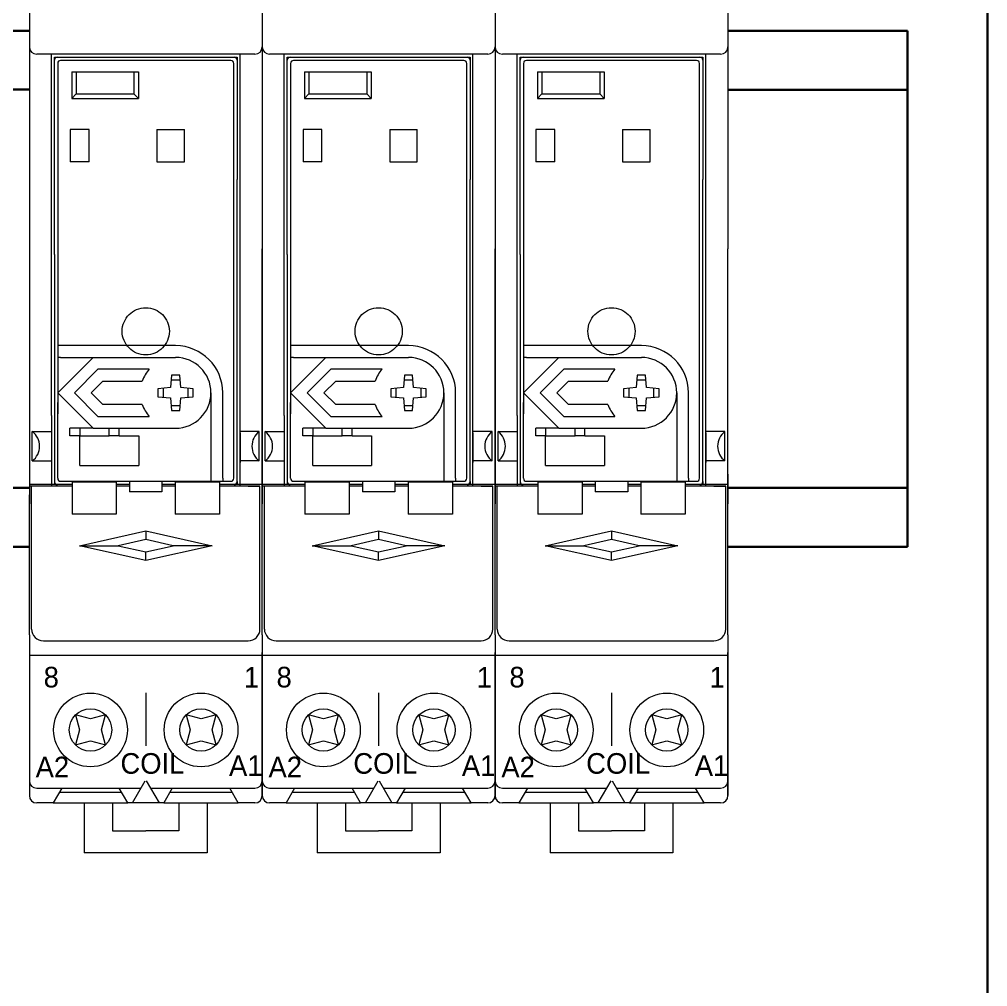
# Model space of a CAD drawing. Header units: millimetres. Extents: x -6000 to 26000, y -6000 to 26000.
# Drawn here: x 145.43 to 154.57, y -2358.89 to -2349.76 of the extents above; entities that cross this region are included whole.
import ezdxf

# ---------------------------------------------------------------- set-up
doc = ezdxf.new("R2010")
doc.units = ezdxf.units.MM
doc.header["$MEASUREMENT"] = 0
doc.linetypes.add('HIDDEN2', pattern=[2.38125, 1.5875, -0.79375])
for name, color, linetype, lineweight in [('Чертеж и Рисунок_Ном._пера__1', 7, 'Continuous', 15), ('Чертеж и Рисунок_Ном._пера__21', 7, 'Continuous', 30), ('Чертеж и Рисунок_Ном._пера__7', 7, 'Continuous', 15)]:
    doc.layers.add(name, color=color, linetype=linetype, lineweight=lineweight)
doc.styles.add('СГЕНЕРИР_СТИЛЬ_3', font='arial.ttf')

msp = doc.modelspace()

# ---------------------------------------------------------------- linework, layer by layer
at = {"layer": 'Чертеж и Рисунок_Ном._пера__21', "color": 7, "linetype": 'Continuous', "lineweight": 30}
for p, q in [((154.5692, -2378.3702), (154.5692, -2265.604)), ((103.7738, -2349.8678), (145.5238, -2349.8678)), ((152.1179, -2349.8678), (153.812, -2349.8678)), ((153.812, -2354.7369), (153.812, -2349.8678)), ((103.7738, -2350.4224), (145.5238, -2350.4224)), ((152.1179, -2350.4243), (153.812, -2350.4243)), ((145.5238, -2354.1808), (103.7738, -2354.1808)), ((153.812, -2354.1804), (152.1179, -2354.1804)), ((145.5238, -2354.7373), (103.7738, -2354.7373)), ((153.812, -2354.7369), (152.1179, -2354.7369))]:
    msp.add_line(p, q, dxfattribs=at)
at = {"layer": 'Чертеж и Рисунок_Ном._пера__7', "color": 7, "linetype": 'Continuous', "lineweight": 15}
for p, q in [((145.5238, -2345.8378), (145.5238, -2351.924)), ((147.7219, -2345.8378), (147.7219, -2351.924)), ((147.7219, -2345.8378), (147.7219, -2351.924)), ((149.9199, -2345.8378), (149.9199, -2351.924)), ((149.9199, -2345.8378), (149.9199, -2351.924)), ((152.1179, -2345.8378), (152.1179, -2351.924)), ((147.6523, -2350.0878), (145.5934, -2350.0878)), ((145.7325, -2353.4994), (145.7325, -2350.0878)), ((145.7603, -2350.1435), (145.7603, -2350.1156)), ((145.7603, -2350.1156), (147.4854, -2350.1156)), ((147.4575, -2350.1156), (147.4854, -2350.1156)), ((147.4854, -2350.1156), (147.4854, -2350.1435)), ((147.4854, -2350.1156), (147.4854, -2351.2703)), ((147.5132, -2354.1639), (147.5132, -2350.0878)), ((149.8503, -2350.0878), (147.7914, -2350.0878)), ((147.9305, -2353.4994), (147.9305, -2350.0878)), ((147.9583, -2350.1435), (147.9583, -2350.1156)), ((147.9583, -2350.1156), (149.6834, -2350.1156)), ((149.6556, -2350.1156), (149.6834, -2350.1156)), ((149.6834, -2350.1156), (149.6834, -2350.1435)), ((149.6834, -2350.1156), (149.6834, -2351.2703)), ((149.7112, -2354.1639), (149.7112, -2350.0878)), ((152.0484, -2350.0878), (149.9894, -2350.0878)), ((150.1286, -2353.4994), (150.1286, -2350.0878)), ((150.1564, -2350.1435), (150.1564, -2350.1156)), ((150.1564, -2350.1156), (151.8814, -2350.1156)), ((151.8536, -2350.1156), (151.8814, -2350.1156)), ((151.8814, -2350.1156), (151.8814, -2350.1435)), ((151.8814, -2350.1156), (151.8814, -2351.2703)), ((151.9092, -2354.1639), (151.9092, -2350.0878)), ((145.7603, -2350.8251), (145.7603, -2350.1435)), ((145.7916, -2350.1748), (145.7916, -2352.8388)), ((147.4262, -2350.1469), (145.8194, -2350.1469)), ((147.4541, -2354.0909), (147.4541, -2350.1748)), ((147.9584, -2350.8251), (147.9584, -2350.1435)), ((147.9897, -2350.1748), (147.9897, -2352.8388)), ((149.6243, -2350.1469), (148.0175, -2350.1469)), ((149.6521, -2354.0909), (149.6521, -2350.1748)), ((150.1564, -2350.8251), (150.1564, -2350.1435)), ((150.1877, -2350.1748), (150.1877, -2352.8388)), ((151.8223, -2350.1469), (150.2155, -2350.1469)), ((151.8501, -2354.0909), (151.8501, -2350.1748)), ((145.9238, -2350.2548), (146.5533, -2350.2548)), ((145.9238, -2350.2548), (145.9238, -2350.5052)), ((145.9655, -2350.2548), (145.9655, -2350.4634)), ((146.5115, -2350.2548), (146.5115, -2350.4634)), ((146.5533, -2350.2548), (146.5533, -2350.5052)), ((148.1218, -2350.2548), (148.7513, -2350.2548)), ((148.1218, -2350.2548), (148.1218, -2350.5052)), ((148.1635, -2350.2548), (148.1635, -2350.4634)), ((148.7096, -2350.2548), (148.7096, -2350.4634)), ((148.7513, -2350.2548), (148.7513, -2350.5052)), ((150.3198, -2350.2548), (150.9493, -2350.2548)), ((150.3198, -2350.2548), (150.3198, -2350.5052)), ((150.3616, -2350.2548), (150.3616, -2350.4634)), ((150.9076, -2350.2548), (150.9076, -2350.4634)), ((150.9493, -2350.2548), (150.9493, -2350.5052)), ((145.9238, -2350.5052), (145.9655, -2350.4634)), ((145.9655, -2350.4634), (146.5115, -2350.4634)), ((146.5533, -2350.5052), (146.5115, -2350.4634)), ((148.1218, -2350.5052), (148.1635, -2350.4634)), ((148.1635, -2350.4634), (148.7096, -2350.4634)), ((148.7513, -2350.5052), (148.7096, -2350.4634)), ((150.3198, -2350.5052), (150.3616, -2350.4634)), ((150.3616, -2350.4634), (150.9076, -2350.4634)), ((150.9493, -2350.5052), (150.9076, -2350.4634)), ((145.9238, -2350.5052), (146.5533, -2350.5052)), ((148.1218, -2350.5052), (148.7513, -2350.5052)), ((150.3198, -2350.5052), (150.9493, -2350.5052)), ((145.7603, -2351.2703), (145.7603, -2350.8251)), ((146.0872, -2350.7973), (145.9099, -2350.7973)), ((145.9099, -2350.7973), (145.9099, -2351.1034)), ((146.0872, -2351.1034), (146.0872, -2350.7973)), ((146.7272, -2350.7973), (146.988, -2350.7973)), ((146.7272, -2350.7973), (146.7272, -2351.1034)), ((146.988, -2351.1034), (146.988, -2350.7973)), ((147.9584, -2351.2703), (147.9584, -2350.8251)), ((148.2853, -2350.7973), (148.1079, -2350.7973)), ((148.1079, -2350.7973), (148.1079, -2351.1034)), ((148.2853, -2351.1034), (148.2853, -2350.7973)), ((148.9252, -2350.7973), (149.186, -2350.7973)), ((148.9252, -2350.7973), (148.9252, -2351.1034)), ((149.186, -2351.1034), (149.186, -2350.7973)), ((150.1564, -2351.2703), (150.1564, -2350.8251)), ((150.4833, -2350.7973), (150.3059, -2350.7973)), ((150.3059, -2350.7973), (150.3059, -2351.1034)), ((150.4833, -2351.1034), (150.4833, -2350.7973)), ((151.1232, -2350.7973), (151.3841, -2350.7973)), ((151.1232, -2350.7973), (151.1232, -2351.1034)), ((151.3841, -2351.1034), (151.3841, -2350.7973)), ((145.7914, -2350.8947), (145.7914, -2353.4823)), ((147.4543, -2353.4823), (147.4543, -2350.8947)), ((147.9894, -2350.8947), (147.9894, -2353.4823)), ((149.6523, -2353.4823), (149.6523, -2350.8947)), ((150.1875, -2350.8947), (150.1875, -2353.4823)), ((151.8503, -2353.4823), (151.8503, -2350.8947)), ((146.0872, -2351.1034), (145.9099, -2351.1034)), ((146.7272, -2351.1034), (146.988, -2351.1034)), ((148.2853, -2351.1034), (148.1079, -2351.1034)), ((148.9252, -2351.1034), (149.186, -2351.1034)), ((150.4833, -2351.1034), (150.3059, -2351.1034)), ((151.1232, -2351.1034), (151.3841, -2351.1034)), ((145.7603, -2351.9798), (145.7603, -2351.2703)), ((147.4854, -2354.1222), (147.4854, -2351.2703)), ((147.9584, -2351.9798), (147.9584, -2351.2703)), ((149.6834, -2354.1222), (149.6834, -2351.2703)), ((150.1564, -2351.9798), (150.1564, -2351.2703)), ((151.8814, -2354.1222), (151.8814, -2351.2703)), ((145.5238, -2351.924), (145.5238, -2354.1918)), ((147.7219, -2351.924), (147.7219, -2354.1918)), ((147.7219, -2355.569), (147.7219, -2351.924)), ((149.9199, -2355.569), (149.9199, -2351.924)), ((149.9199, -2351.924), (149.9199, -2354.1918)), ((152.1179, -2355.569), (152.1179, -2351.924)), ((145.7603, -2351.9798), (145.7603, -2354.15)), ((147.9584, -2351.9798), (147.9584, -2354.15)), ((150.1564, -2351.9798), (150.1564, -2354.15)), ((145.8194, -2352.8388), (145.7916, -2352.8388)), ((145.7916, -2352.8388), (145.7916, -2352.9501)), ((146.9045, -2352.8388), (145.8194, -2352.8388)), ((148.0175, -2352.8388), (147.9897, -2352.8388)), ((147.9897, -2352.8388), (147.9897, -2352.9501)), ((149.1026, -2352.8388), (148.0175, -2352.8388)), ((150.2155, -2352.8388), (150.1877, -2352.8388)), ((150.1877, -2352.8388), (150.1877, -2352.9501)), ((151.3006, -2352.8388), (150.2155, -2352.8388)), ((145.8194, -2352.9501), (145.7916, -2352.9501)), ((145.7916, -2352.9501), (145.7916, -2353.284)), ((145.7916, -2353.284), (146.1255, -2352.9501)), ((145.8194, -2352.9501), (146.9045, -2352.9501)), ((148.0175, -2352.9501), (147.9897, -2352.9501)), ((147.9897, -2352.9501), (147.9897, -2353.284)), ((147.9897, -2353.284), (148.3235, -2352.9501)), ((148.0175, -2352.9501), (149.1026, -2352.9501)), ((150.2155, -2352.9501), (150.1877, -2352.9501)), ((150.1877, -2352.9501), (150.1877, -2353.284)), ((150.1877, -2353.284), (150.5216, -2352.9501)), ((150.2155, -2352.9501), (151.3006, -2352.9501)), ((146.1716, -2353.0614), (145.949, -2353.284)), ((146.6557, -2353.0614), (146.1716, -2353.0614)), ((148.3696, -2353.0614), (148.147, -2353.284)), ((148.8537, -2353.0614), (148.3696, -2353.0614)), ((150.5677, -2353.0614), (150.3451, -2353.284)), ((151.0518, -2353.0614), (150.5677, -2353.0614)), ((146.8663, -2353.1171), (146.8559, -2353.2354)), ((146.9428, -2353.1171), (146.8663, -2353.1171)), ((146.9532, -2353.2354), (146.9428, -2353.1171)), ((149.0643, -2353.1171), (149.054, -2353.2354)), ((149.1408, -2353.1171), (149.0643, -2353.1171)), ((149.1512, -2353.2354), (149.1408, -2353.1171)), ((151.2624, -2353.1171), (151.252, -2353.2354)), ((151.3389, -2353.1171), (151.2624, -2353.1171)), ((151.3492, -2353.2354), (151.3389, -2353.1171)), ((146.1064, -2353.284), (146.2177, -2353.1727)), ((146.2177, -2353.1727), (146.5898, -2353.1727)), ((146.8559, -2353.2354), (146.7376, -2353.2458)), ((146.7861, -2353.2415), (146.7861, -2353.3265)), ((146.947, -2353.1655), (146.862, -2353.1655)), ((147.0715, -2353.2458), (146.9532, -2353.2354)), ((147.023, -2353.3265), (147.023, -2353.2415)), ((148.3044, -2353.284), (148.4157, -2353.1727)), ((148.4157, -2353.1727), (148.7878, -2353.1727)), ((149.054, -2353.2354), (148.9356, -2353.2458)), ((148.9841, -2353.2415), (148.9841, -2353.3265)), ((149.1451, -2353.1655), (149.0601, -2353.1655)), ((149.2695, -2353.2458), (149.1512, -2353.2354)), ((149.2211, -2353.3265), (149.2211, -2353.2415)), ((150.5025, -2353.284), (150.6138, -2353.1727)), ((150.6138, -2353.1727), (150.9858, -2353.1727)), ((151.252, -2353.2354), (151.1337, -2353.2458)), ((151.1821, -2353.2415), (151.1821, -2353.3265)), ((151.3431, -2353.1655), (151.2581, -2353.1655)), ((151.4676, -2353.2458), (151.3492, -2353.2354)), ((151.4191, -2353.3265), (151.4191, -2353.2415)), ((145.7916, -2353.284), (145.7916, -2353.3743)), ((145.7916, -2353.284), (146.1255, -2353.6179)), ((145.949, -2353.284), (146.1716, -2353.5066)), ((146.2177, -2353.3953), (146.1064, -2353.284)), ((146.7376, -2353.2458), (146.7376, -2353.3223)), ((146.7376, -2353.3223), (146.8559, -2353.3326)), ((146.8559, -2353.3326), (146.8663, -2353.451)), ((146.9428, -2353.451), (146.9532, -2353.3326)), ((146.9532, -2353.3326), (147.0715, -2353.3223)), ((147.0715, -2353.3223), (147.0715, -2353.2458)), ((147.2384, -2353.284), (147.2384, -2354.0909)), ((147.3497, -2354.0909), (147.3497, -2353.284)), ((147.9897, -2353.284), (147.9897, -2353.3743)), ((147.9897, -2353.284), (148.3235, -2353.6179)), ((148.147, -2353.284), (148.3696, -2353.5066)), ((148.4157, -2353.3953), (148.3044, -2353.284)), ((148.9356, -2353.2458), (148.9356, -2353.3223)), ((148.9356, -2353.3223), (149.054, -2353.3326)), ((149.054, -2353.3326), (149.0643, -2353.451)), ((149.1408, -2353.451), (149.1512, -2353.3326)), ((149.1512, -2353.3326), (149.2695, -2353.3223)), ((149.2695, -2353.3223), (149.2695, -2353.2458)), ((149.4365, -2353.284), (149.4365, -2354.0909)), ((149.5478, -2354.0909), (149.5478, -2353.284)), ((150.1877, -2353.284), (150.1877, -2353.3743)), ((150.1877, -2353.284), (150.5216, -2353.6179)), ((150.3451, -2353.284), (150.5677, -2353.5066)), ((150.6138, -2353.3953), (150.5025, -2353.284)), ((151.1337, -2353.2458), (151.1337, -2353.3223)), ((151.1337, -2353.3223), (151.252, -2353.3326)), ((151.252, -2353.3326), (151.2624, -2353.451)), ((151.3389, -2353.451), (151.3492, -2353.3326)), ((151.3492, -2353.3326), (151.4676, -2353.3223)), ((151.4676, -2353.3223), (151.4676, -2353.2458)), ((151.6345, -2353.284), (151.6345, -2354.0909)), ((151.7458, -2354.0909), (151.7458, -2353.284)), ((145.7916, -2354.0909), (145.7916, -2353.3743)), ((146.5898, -2353.3953), (146.2177, -2353.3953)), ((146.862, -2353.4025), (146.947, -2353.4025)), ((147.9897, -2354.0909), (147.9897, -2353.3743)), ((148.7878, -2353.3953), (148.4157, -2353.3953)), ((149.0601, -2353.4025), (149.1451, -2353.4025)), ((150.1877, -2354.0909), (150.1877, -2353.3743)), ((150.9858, -2353.3953), (150.6138, -2353.3953)), ((151.2581, -2353.4025), (151.3431, -2353.4025)), ((145.7325, -2353.4994), (145.7325, -2354.1639)), ((146.1716, -2353.5066), (146.6557, -2353.5066)), ((146.8663, -2353.451), (146.9428, -2353.451)), ((147.9305, -2353.4994), (147.9305, -2354.1639)), ((148.3696, -2353.5066), (148.8537, -2353.5066)), ((149.0643, -2353.451), (149.1408, -2353.451)), ((150.1286, -2353.4994), (150.1286, -2354.1639)), ((150.5677, -2353.5066), (151.0518, -2353.5066)), ((151.2624, -2353.451), (151.3389, -2353.451)), ((145.5516, -2353.9274), (145.5516, -2353.6492)), ((145.5516, -2353.6492), (145.7325, -2353.6492)), ((146.0003, -2353.6179), (145.9071, -2353.6179)), ((145.9071, -2353.6909), (145.9071, -2353.6179)), ((146.0003, -2353.6909), (145.9071, -2353.6909)), ((146.0003, -2353.6179), (146.0003, -2353.6909)), ((146.1255, -2353.6179), (146.0003, -2353.6179)), ((146.0003, -2353.6909), (146.2785, -2353.6909)), ((146.0003, -2353.9692), (146.0003, -2353.6909)), ((146.1255, -2353.6179), (146.9045, -2353.6179)), ((146.2785, -2353.6909), (146.2785, -2353.6179)), ((146.3717, -2353.6909), (146.2785, -2353.6909)), ((146.3717, -2353.6909), (146.3717, -2353.6179)), ((146.3717, -2353.6909), (146.4795, -2353.6909)), ((146.4795, -2353.6909), (146.5568, -2353.6909)), ((146.5568, -2353.6909), (146.5568, -2353.9692)), ((147.694, -2353.6492), (147.5132, -2353.6492)), ((147.5132, -2353.6631), (147.5132, -2353.9413)), ((147.694, -2353.9274), (147.694, -2353.6492)), ((147.7497, -2353.9274), (147.7497, -2353.6492)), ((147.7497, -2353.6492), (147.9305, -2353.6492)), ((148.1983, -2353.6179), (148.1051, -2353.6179)), ((148.1051, -2353.6909), (148.1051, -2353.6179)), ((148.1983, -2353.6909), (148.1051, -2353.6909)), ((148.1983, -2353.6179), (148.1983, -2353.6909)), ((148.3235, -2353.6179), (148.1983, -2353.6179)), ((148.1983, -2353.6909), (148.4766, -2353.6909)), ((148.1983, -2353.9692), (148.1983, -2353.6909)), ((148.3235, -2353.6179), (149.1026, -2353.6179)), ((148.4766, -2353.6909), (148.4766, -2353.6179)), ((148.5697, -2353.6909), (148.4766, -2353.6909)), ((148.5697, -2353.6909), (148.5697, -2353.6179)), ((148.5697, -2353.6909), (148.6775, -2353.6909)), ((148.6775, -2353.6909), (148.7548, -2353.6909)), ((148.7548, -2353.6909), (148.7548, -2353.9692)), ((149.8921, -2353.6492), (149.7112, -2353.6492)), ((149.7112, -2353.6631), (149.7112, -2353.9413)), ((149.8921, -2353.9274), (149.8921, -2353.6492)), ((149.9477, -2353.9274), (149.9477, -2353.6492)), ((149.9477, -2353.6492), (150.1286, -2353.6492)), ((150.3964, -2353.6179), (150.3032, -2353.6179)), ((150.3032, -2353.6909), (150.3032, -2353.6179)), ((150.3964, -2353.6909), (150.3032, -2353.6909)), ((150.3964, -2353.6179), (150.3964, -2353.6909)), ((150.5216, -2353.6179), (150.3964, -2353.6179)), ((150.3964, -2353.6909), (150.6746, -2353.6909)), ((150.3964, -2353.9692), (150.3964, -2353.6909)), ((150.5216, -2353.6179), (151.3006, -2353.6179)), ((150.6746, -2353.6909), (150.6746, -2353.6179)), ((150.7678, -2353.6909), (150.6746, -2353.6909)), ((150.7678, -2353.6909), (150.7678, -2353.6179)), ((150.7678, -2353.6909), (150.8755, -2353.6909)), ((150.8755, -2353.6909), (150.9528, -2353.6909)), ((150.9528, -2353.6909), (150.9528, -2353.9692)), ((152.0901, -2353.6492), (151.9092, -2353.6492)), ((151.9092, -2353.6631), (151.9092, -2353.9413)), ((152.0901, -2353.9274), (152.0901, -2353.6492)), ((145.5516, -2353.9274), (145.7325, -2353.9274)), ((146.0003, -2353.9692), (146.554, -2353.9692)), ((146.554, -2353.9692), (146.5568, -2353.9692)), ((147.694, -2353.9274), (147.5132, -2353.9274)), ((147.7497, -2353.9274), (147.9305, -2353.9274)), ((148.1983, -2353.9692), (148.7521, -2353.9692)), ((148.7521, -2353.9692), (148.7548, -2353.9692)), ((149.8921, -2353.9274), (149.7112, -2353.9274)), ((149.9477, -2353.9274), (150.1286, -2353.9274)), ((150.3964, -2353.9692), (150.9501, -2353.9692)), ((150.9501, -2353.9692), (150.9528, -2353.9692)), ((152.0901, -2353.9274), (151.9092, -2353.9274)), ((147.7219, -2354.0526), (147.7219, -2354.1918)), ((149.9199, -2354.0526), (149.9199, -2354.1918)), ((152.1179, -2354.0526), (152.1179, -2354.1918)), ((145.9273, -2354.15), (145.5238, -2354.15)), ((145.9273, -2354.15), (145.7603, -2354.15)), ((145.8194, -2354.1187), (146.5941, -2354.1187)), ((145.9273, -2354.127), (145.9273, -2354.4283)), ((146.3446, -2354.127), (145.9273, -2354.127)), ((146.3446, -2354.127), (146.3446, -2354.4283)), ((146.4698, -2354.15), (146.3446, -2354.15)), ((146.4698, -2354.1221), (146.4698, -2354.2196)), ((146.7759, -2354.1221), (146.4698, -2354.1221)), ((146.5941, -2354.1187), (147.2384, -2354.1187)), ((146.7759, -2354.1221), (146.7759, -2354.2196)), ((146.9011, -2354.15), (146.7759, -2354.15)), ((146.9011, -2354.15), (146.7759, -2354.15)), ((147.3184, -2354.127), (146.9011, -2354.127)), ((146.9011, -2354.127), (146.9011, -2354.4283)), ((147.2384, -2354.0909), (147.2384, -2354.1187)), ((147.2384, -2354.1187), (147.3497, -2354.1187)), ((147.3184, -2354.127), (147.3184, -2354.4283)), ((147.4854, -2354.15), (147.3184, -2354.15)), ((147.7219, -2354.15), (147.3184, -2354.15)), ((147.3497, -2354.0909), (147.3497, -2354.1187)), ((147.3497, -2354.1187), (147.4262, -2354.1187)), ((147.4854, -2354.1222), (147.4854, -2354.15)), ((148.1253, -2354.15), (147.7219, -2354.15)), ((148.1253, -2354.15), (147.9584, -2354.15)), ((148.0175, -2354.1187), (148.7921, -2354.1187)), ((148.1253, -2354.127), (148.1253, -2354.4283)), ((148.5426, -2354.127), (148.1253, -2354.127)), ((148.5426, -2354.127), (148.5426, -2354.4283)), ((148.6678, -2354.15), (148.5426, -2354.15)), ((148.6678, -2354.1221), (148.6678, -2354.2196)), ((148.9739, -2354.1221), (148.6678, -2354.1221)), ((148.7921, -2354.1187), (149.4365, -2354.1187)), ((148.9739, -2354.1221), (148.9739, -2354.2196)), ((149.0991, -2354.15), (148.9739, -2354.15)), ((149.0991, -2354.15), (148.9739, -2354.15)), ((149.5165, -2354.127), (149.0991, -2354.127)), ((149.0991, -2354.127), (149.0991, -2354.4283)), ((149.4365, -2354.0909), (149.4365, -2354.1187)), ((149.4365, -2354.1187), (149.5478, -2354.1187)), ((149.5165, -2354.127), (149.5165, -2354.4283)), ((149.6834, -2354.15), (149.5165, -2354.15)), ((149.9199, -2354.15), (149.5165, -2354.15)), ((149.5478, -2354.0909), (149.5478, -2354.1187)), ((149.5478, -2354.1187), (149.6243, -2354.1187)), ((149.6834, -2354.1222), (149.6834, -2354.15)), ((150.3233, -2354.15), (149.9199, -2354.15)), ((150.3233, -2354.15), (150.1564, -2354.15)), ((150.2155, -2354.1187), (150.9902, -2354.1187)), ((150.3233, -2354.127), (150.3233, -2354.4283)), ((150.7407, -2354.127), (150.3233, -2354.127)), ((150.7407, -2354.127), (150.7407, -2354.4283)), ((150.8659, -2354.15), (150.7407, -2354.15)), ((150.8659, -2354.1221), (150.8659, -2354.2196)), ((151.1719, -2354.1221), (150.8659, -2354.1221)), ((150.9902, -2354.1187), (151.6345, -2354.1187)), ((151.1719, -2354.1221), (151.1719, -2354.2196)), ((151.2971, -2354.15), (151.1719, -2354.15)), ((151.2971, -2354.15), (151.1719, -2354.15)), ((151.7145, -2354.127), (151.2971, -2354.127)), ((151.2971, -2354.127), (151.2971, -2354.4283)), ((151.6345, -2354.0909), (151.6345, -2354.1187)), ((151.6345, -2354.1187), (151.7458, -2354.1187)), ((151.7145, -2354.127), (151.7145, -2354.4283)), ((151.8814, -2354.15), (151.7145, -2354.15)), ((152.1179, -2354.15), (151.7145, -2354.15)), ((151.7458, -2354.0909), (151.7458, -2354.1187)), ((151.7458, -2354.1187), (151.8223, -2354.1187)), ((151.8814, -2354.1222), (151.8814, -2354.15)), ((145.9273, -2354.1639), (145.5238, -2354.1639)), ((145.5238, -2354.1918), (145.5238, -2354.3309)), ((145.5238, -2355.569), (145.5238, -2354.2474)), ((145.656, -2354.1639), (145.5447, -2354.1639)), ((145.5447, -2354.7204), (145.5447, -2354.1639)), ((145.9273, -2354.1639), (145.656, -2354.1639)), ((146.4698, -2354.1639), (146.3446, -2354.1639)), ((146.4698, -2354.1639), (146.3446, -2354.1639)), ((146.7759, -2354.2196), (146.4698, -2354.2196)), ((146.9011, -2354.1639), (146.7759, -2354.1639)), ((146.9011, -2354.1639), (146.7759, -2354.1639)), ((147.701, -2354.1639), (147.3184, -2354.1639)), ((147.5897, -2354.1639), (147.3184, -2354.1639)), ((147.5897, -2354.1639), (147.701, -2354.1639)), ((147.701, -2354.7204), (147.701, -2354.1639)), ((148.1253, -2354.1639), (147.7219, -2354.1639)), ((147.7219, -2354.1918), (147.7219, -2354.3309)), ((147.7219, -2354.1918), (147.7219, -2354.3309)), ((147.7219, -2355.569), (147.7219, -2354.2474)), ((147.854, -2354.1639), (147.7427, -2354.1639)), ((147.7427, -2354.7204), (147.7427, -2354.1639)), ((148.1253, -2354.1639), (147.854, -2354.1639)), ((148.6678, -2354.1639), (148.5426, -2354.1639)), ((148.6678, -2354.1639), (148.5426, -2354.1639)), ((148.9739, -2354.2196), (148.6678, -2354.2196)), ((149.0991, -2354.1639), (148.9739, -2354.1639)), ((149.0991, -2354.1639), (148.9739, -2354.1639)), ((149.899, -2354.1639), (149.5165, -2354.1639)), ((149.7877, -2354.1639), (149.5165, -2354.1639)), ((149.7877, -2354.1639), (149.899, -2354.1639)), ((149.899, -2354.7204), (149.899, -2354.1639)), ((150.3233, -2354.1639), (149.9199, -2354.1639)), ((149.9199, -2354.1918), (149.9199, -2354.3309)), ((149.9199, -2354.1918), (149.9199, -2354.3309)), ((149.9199, -2355.569), (149.9199, -2354.2474)), ((150.052, -2354.1639), (149.9408, -2354.1639)), ((149.9408, -2354.7204), (149.9408, -2354.1639)), ((150.3233, -2354.1639), (150.052, -2354.1639)), ((150.8659, -2354.1639), (150.7407, -2354.1639)), ((150.8659, -2354.1639), (150.7407, -2354.1639)), ((151.1719, -2354.2196), (150.8659, -2354.2196)), ((151.2971, -2354.1639), (151.1719, -2354.1639)), ((151.2971, -2354.1639), (151.1719, -2354.1639)), ((152.0971, -2354.1639), (151.7145, -2354.1639)), ((151.9858, -2354.1639), (151.7145, -2354.1639)), ((151.9858, -2354.1639), (152.0971, -2354.1639)), ((152.0971, -2354.7204), (152.0971, -2354.1639)), ((152.1179, -2354.1918), (152.1179, -2354.3309)), ((146.3446, -2354.4283), (145.9273, -2354.4283)), ((147.3184, -2354.4283), (146.9011, -2354.4283)), ((148.5426, -2354.4283), (148.1253, -2354.4283)), ((149.5165, -2354.4283), (149.0991, -2354.4283)), ((150.7407, -2354.4283), (150.3233, -2354.4283)), ((151.7145, -2354.4283), (151.2971, -2354.4283)), ((145.9968, -2354.7274), (146.6228, -2354.5882)), ((146.6228, -2354.5882), (147.2489, -2354.7274)), ((146.6228, -2354.5882), (146.6228, -2354.6696)), ((148.1948, -2354.7274), (148.8209, -2354.5882)), ((148.8209, -2354.5882), (149.4469, -2354.7274)), ((148.8209, -2354.5882), (148.8209, -2354.6696)), ((150.3929, -2354.7274), (151.0189, -2354.5882)), ((151.0189, -2354.5882), (151.6449, -2354.7274)), ((151.0189, -2354.5882), (151.0189, -2354.6696)), ((146.6228, -2354.6696), (146.3632, -2354.7274)), ((146.8825, -2354.7274), (146.6228, -2354.6696)), ((148.8209, -2354.6696), (148.5612, -2354.7274)), ((149.0805, -2354.7274), (148.8209, -2354.6696)), ((151.0189, -2354.6696), (150.7592, -2354.7274)), ((151.2786, -2354.7274), (151.0189, -2354.6696)), ((145.5447, -2355.5134), (145.5447, -2354.7204)), ((146.6228, -2354.8665), (145.9968, -2354.7274)), ((145.9968, -2354.7274), (146.3632, -2354.7274)), ((146.3632, -2354.7274), (146.6228, -2354.7851)), ((147.2489, -2354.7274), (146.6228, -2354.8665)), ((146.6228, -2354.7851), (146.8825, -2354.7274)), ((146.6228, -2354.8665), (146.6228, -2354.7851)), ((147.2489, -2354.7274), (146.8825, -2354.7274)), ((147.701, -2355.5134), (147.701, -2354.7204)), ((147.7427, -2355.5134), (147.7427, -2354.7204)), ((148.8209, -2354.8665), (148.1948, -2354.7274)), ((148.1948, -2354.7274), (148.5612, -2354.7274)), ((148.5612, -2354.7274), (148.8209, -2354.7851)), ((149.4469, -2354.7274), (148.8209, -2354.8665)), ((148.8209, -2354.7851), (149.0805, -2354.7274)), ((148.8209, -2354.8665), (148.8209, -2354.7851)), ((149.4469, -2354.7274), (149.0805, -2354.7274)), ((149.899, -2355.5134), (149.899, -2354.7204)), ((149.9408, -2355.5134), (149.9408, -2354.7204)), ((151.0189, -2354.8665), (150.3929, -2354.7274)), ((150.3929, -2354.7274), (150.7592, -2354.7274)), ((150.7592, -2354.7274), (151.0189, -2354.7851)), ((151.6449, -2354.7274), (151.0189, -2354.8665)), ((151.0189, -2354.7851), (151.2786, -2354.7274)), ((151.0189, -2354.8665), (151.0189, -2354.7851)), ((151.6449, -2354.7274), (151.2786, -2354.7274)), ((152.0971, -2355.5134), (152.0971, -2354.7204)), ((145.5238, -2355.569), (145.5238, -2357.0854)), ((147.7219, -2355.569), (147.7219, -2357.0854)), ((147.7219, -2355.569), (147.7219, -2357.0854)), ((149.9199, -2355.569), (149.9199, -2357.0854)), ((149.9199, -2355.569), (149.9199, -2357.0854)), ((152.1179, -2355.569), (152.1179, -2357.0854)), ((145.656, -2355.6246), (147.5897, -2355.6246)), ((147.854, -2355.6246), (149.7878, -2355.6246)), ((150.052, -2355.6246), (151.9858, -2355.6246)), ((145.5238, -2355.7359), (145.5238, -2355.8181)), ((147.7219, -2355.7638), (145.5238, -2355.7638)), ((147.7219, -2355.7638), (145.5238, -2355.7638)), ((147.7219, -2355.7359), (147.7219, -2355.8181)), ((147.7219, -2355.8181), (147.7219, -2355.7359)), ((149.9199, -2355.7638), (147.7219, -2355.7638)), ((149.9199, -2355.7638), (147.7219, -2355.7638)), ((149.9199, -2355.8181), (149.9199, -2355.7359)), ((149.9199, -2355.7359), (149.9199, -2355.8181)), ((152.1179, -2355.7638), (149.9199, -2355.7638)), ((152.1179, -2355.7638), (149.9199, -2355.7638)), ((152.1179, -2355.8181), (152.1179, -2355.7359)), ((145.5238, -2355.8181), (145.5238, -2356.9463)), ((147.7219, -2355.8181), (147.7219, -2356.9463)), ((147.7219, -2356.9463), (147.7219, -2355.8181)), ((149.9199, -2356.9463), (149.9199, -2355.8181)), ((149.9199, -2355.8181), (149.9199, -2356.9463)), ((152.1179, -2356.9463), (152.1179, -2355.8181)), ((146.6228, -2356.1169), (146.6228, -2356.6151)), ((148.8209, -2356.1169), (148.8209, -2356.6151)), ((151.0189, -2356.1169), (151.0189, -2356.6151)), ((145.9595, -2356.3247), (145.9975, -2356.4663)), ((146.1011, -2356.3626), (145.9595, -2356.3247)), ((146.2428, -2356.3247), (146.1011, -2356.3626)), ((146.2048, -2356.4663), (146.2428, -2356.3247)), ((147.1445, -2356.3626), (147.0029, -2356.3247)), ((147.0029, -2356.3247), (147.0408, -2356.4663)), ((147.2862, -2356.3247), (147.1445, -2356.3626)), ((147.2482, -2356.4663), (147.2862, -2356.3247)), ((148.1575, -2356.3247), (148.1955, -2356.4663)), ((148.2992, -2356.3626), (148.1575, -2356.3247)), ((148.4408, -2356.3247), (148.2992, -2356.3626)), ((148.4029, -2356.4663), (148.4408, -2356.3247)), ((149.3426, -2356.3626), (149.2009, -2356.3247)), ((149.2009, -2356.3247), (149.2389, -2356.4663)), ((149.4842, -2356.3247), (149.3426, -2356.3626)), ((149.4463, -2356.4663), (149.4842, -2356.3247)), ((150.3556, -2356.3247), (150.3935, -2356.4663)), ((150.4972, -2356.3626), (150.3556, -2356.3247)), ((150.6389, -2356.3247), (150.4972, -2356.3626)), ((150.6009, -2356.4663), (150.6389, -2356.3247)), ((151.5406, -2356.3626), (151.3989, -2356.3247)), ((151.3989, -2356.3247), (151.4369, -2356.4663)), ((151.6822, -2356.3247), (151.5406, -2356.3626)), ((151.6443, -2356.4663), (151.6822, -2356.3247)), ((145.9975, -2356.4663), (145.9595, -2356.608)), ((146.2428, -2356.608), (146.2048, -2356.4663)), ((147.0408, -2356.4663), (147.0029, -2356.608)), ((147.2862, -2356.608), (147.2482, -2356.4663)), ((148.1955, -2356.4663), (148.1575, -2356.608)), ((148.4408, -2356.608), (148.4029, -2356.4663)), ((149.2389, -2356.4663), (149.2009, -2356.608)), ((149.4842, -2356.608), (149.4463, -2356.4663)), ((150.3935, -2356.4663), (150.3556, -2356.608)), ((150.6389, -2356.608), (150.6009, -2356.4663)), ((151.4369, -2356.4663), (151.3989, -2356.608)), ((151.6822, -2356.608), (151.6443, -2356.4663)), ((145.9595, -2356.608), (146.1011, -2356.57)), ((146.1011, -2356.57), (146.2428, -2356.608)), ((147.0029, -2356.608), (147.1445, -2356.57)), ((147.1445, -2356.57), (147.2862, -2356.608)), ((148.1575, -2356.608), (148.2992, -2356.57)), ((148.2992, -2356.57), (148.4408, -2356.608)), ((149.2009, -2356.608), (149.3426, -2356.57)), ((149.3426, -2356.57), (149.4842, -2356.608)), ((150.3556, -2356.608), (150.4972, -2356.57)), ((150.4972, -2356.57), (150.6389, -2356.608)), ((151.3989, -2356.608), (151.5406, -2356.57)), ((151.5406, -2356.57), (151.6822, -2356.608)), ((145.5238, -2356.9463), (145.5238, -2357.0854)), ((146.4976, -2357.1549), (146.6181, -2356.9463)), ((146.6276, -2356.9463), (146.748, -2357.1549)), ((147.7219, -2356.9463), (147.7219, -2357.0854)), ((147.7219, -2357.0854), (147.7219, -2356.9463)), ((148.6957, -2357.1549), (148.8161, -2356.9463)), ((148.8256, -2356.9463), (148.9461, -2357.1549)), ((149.9199, -2357.0854), (149.9199, -2356.9463)), ((149.9199, -2356.9463), (149.9199, -2357.0854)), ((150.8937, -2357.1549), (151.0142, -2356.9463)), ((151.0236, -2356.9463), (151.1441, -2357.1549)), ((152.1179, -2357.0854), (152.1179, -2356.9463)), ((145.5934, -2357.0158), (146.5779, -2357.0158)), ((145.8299, -2357.0158), (145.7496, -2357.1549)), ((146.3965, -2357.0575), (145.8058, -2357.0575)), ((146.4527, -2357.1549), (146.3724, -2357.0158)), ((146.6677, -2357.0158), (147.6523, -2357.0158)), ((146.8732, -2357.0158), (146.7929, -2357.1549)), ((147.4399, -2357.0575), (146.8491, -2357.0575)), ((147.4961, -2357.1549), (147.4158, -2357.0158)), ((147.7914, -2357.0158), (148.776, -2357.0158)), ((148.0279, -2357.0158), (147.9476, -2357.1549)), ((148.5946, -2357.0575), (148.0038, -2357.0575)), ((148.6508, -2357.1549), (148.5705, -2357.0158)), ((148.8658, -2357.0158), (149.8503, -2357.0158)), ((149.0713, -2357.0158), (148.991, -2357.1549)), ((149.6379, -2357.0575), (149.0472, -2357.0575)), ((149.6942, -2357.1549), (149.6138, -2357.0158)), ((149.9894, -2357.0158), (150.974, -2357.0158)), ((150.2259, -2357.0158), (150.1456, -2357.1549)), ((150.7926, -2357.0575), (150.2018, -2357.0575)), ((150.8488, -2357.1549), (150.7685, -2357.0158)), ((151.0638, -2357.0158), (152.0484, -2357.0158)), ((151.2693, -2357.0158), (151.189, -2357.1549)), ((151.836, -2357.0575), (151.2452, -2357.0575)), ((151.8922, -2357.1549), (151.8119, -2357.0158)), ((145.7496, -2357.1549), (145.5934, -2357.1549)), ((145.7496, -2357.1549), (146.4527, -2357.1549)), ((146.0427, -2357.1549), (146.0427, -2357.6274)), ((146.3098, -2357.1549), (146.3098, -2357.4192)), ((146.4976, -2357.1549), (146.4527, -2357.1549)), ((146.748, -2357.1549), (146.4976, -2357.1549)), ((146.7929, -2357.1549), (146.748, -2357.1549)), ((146.7929, -2357.1549), (147.4961, -2357.1549)), ((146.9358, -2357.1549), (146.9358, -2357.4192)), ((147.2029, -2357.1549), (147.2029, -2357.6274)), ((147.6523, -2357.1549), (147.4961, -2357.1549)), ((147.9476, -2357.1549), (147.7914, -2357.1549)), ((147.9476, -2357.1549), (148.6508, -2357.1549)), ((148.2408, -2357.1549), (148.2408, -2357.6274)), ((148.5079, -2357.1549), (148.5079, -2357.4192)), ((148.6957, -2357.1549), (148.6508, -2357.1549)), ((148.9461, -2357.1549), (148.6957, -2357.1549)), ((148.991, -2357.1549), (148.9461, -2357.1549)), ((148.991, -2357.1549), (149.6942, -2357.1549)), ((149.1339, -2357.1549), (149.1339, -2357.4192)), ((149.401, -2357.1549), (149.401, -2357.6274)), ((149.8503, -2357.1549), (149.6942, -2357.1549)), ((150.1456, -2357.1549), (149.9894, -2357.1549)), ((150.1456, -2357.1549), (150.8488, -2357.1549)), ((150.4388, -2357.1549), (150.4388, -2357.6274)), ((150.7059, -2357.1549), (150.7059, -2357.4192)), ((150.8937, -2357.1549), (150.8488, -2357.1549)), ((151.1441, -2357.1549), (150.8937, -2357.1549)), ((151.189, -2357.1549), (151.1441, -2357.1549)), ((151.189, -2357.1549), (151.8922, -2357.1549)), ((151.3319, -2357.1549), (151.3319, -2357.4192)), ((151.599, -2357.1549), (151.599, -2357.6274)), ((152.0484, -2357.1549), (151.8922, -2357.1549)), ((146.3098, -2357.4192), (146.6228, -2357.4192)), ((146.9358, -2357.4192), (146.6228, -2357.4192)), ((148.5079, -2357.4192), (148.8209, -2357.4192)), ((149.1339, -2357.4192), (148.8209, -2357.4192)), ((150.7059, -2357.4192), (151.0189, -2357.4192)), ((151.3319, -2357.4192), (151.0189, -2357.4192)), ((147.2029, -2357.6274), (146.0427, -2357.6274)), ((149.401, -2357.6274), (148.2408, -2357.6274)), ((151.599, -2357.6274), (150.4388, -2357.6274))]:
    msp.add_line(p, q, dxfattribs=at)
at = {"layer": 'Чертеж и Рисунок_Ном._пера__7', "color": 7, "linetype": 'HIDDEN2', "lineweight": 15}
for centre in [(146.6228, -2352.7032), (148.8209, -2352.7032), (151.0189, -2352.7032)]:
    msp.add_circle(centre, 0.2226, dxfattribs=at)
at = {"layer": 'Чертеж и Рисунок_Ном._пера__7', "color": 7, "linetype": 'Continuous', "lineweight": 15}
for centre, radius in [((146.1011, -2356.4663), 0.3478), ((147.1445, -2356.4663), 0.3478), ((148.2992, -2356.4663), 0.3478), ((149.3426, -2356.4663), 0.3478), ((150.4972, -2356.4663), 0.3478), ((151.5406, -2356.4663), 0.3478), ((146.1011, -2356.4663), 0.2003), ((147.1445, -2356.4663), 0.2003), ((148.2992, -2356.4663), 0.2003), ((149.3426, -2356.4663), 0.2003), ((150.4972, -2356.4663), 0.2003), ((151.5406, -2356.4663), 0.2003)]:
    msp.add_circle(centre, radius, dxfattribs=at)
for centre, radius, start, end in [((145.5934, -2350.0183), 0.0696, 180, 270), ((147.6523, -2350.0183), 0.0696, 270, 0), ((147.7914, -2350.0183), 0.0696, 180, 270), ((149.8503, -2350.0183), 0.0696, 270, 0), ((149.9894, -2350.0183), 0.0696, 180, 270), ((152.0484, -2350.0183), 0.0696, 270, 0), ((145.7881, -2350.1435), 0.0278, 89.9991, 180.0009), ((147.4575, -2350.1435), 0.0278, 359.9991, 90.0009), ((147.9862, -2350.1435), 0.0278, 89.9991, 180.0009), ((149.6556, -2350.1435), 0.0278, 359.9991, 90.0009), ((150.1842, -2350.1435), 0.0278, 89.9991, 180.0009), ((151.8536, -2350.1435), 0.0278, 359.9991, 90.0009), ((145.8194, -2350.1748), 0.0278, 90, 180), ((147.4262, -2350.1748), 0.0278, 0, 90), ((148.0175, -2350.1748), 0.0278, 90, 180), ((149.6243, -2350.1748), 0.0278, 0, 90), ((150.2155, -2350.1748), 0.0278, 90, 180), ((151.8223, -2350.1748), 0.0278, 0, 90), ((146.9045, -2353.284), 0.4452, 0, 90), ((149.1026, -2353.284), 0.4452, 0, 90), ((151.3006, -2353.284), 0.4452, 0, 90), ((146.9045, -2353.284), 0.3339, 0, 90), ((149.1026, -2353.284), 0.3339, 0, 90), ((151.3006, -2353.284), 0.3339, 0, 90), ((146.9045, -2353.284), 0.3339, 138.18969, 160.52878), ((149.1026, -2353.284), 0.3339, 138.18969, 160.52878), ((151.3006, -2353.284), 0.3339, 138.18969, 160.52878), ((146.9045, -2353.284), 0.3339, 270, 0), ((149.1026, -2353.284), 0.3339, 270, 0), ((151.3006, -2353.284), 0.3339, 270, 0), ((146.9045, -2353.284), 0.3339, 199.47122, 221.81031), ((149.1026, -2353.284), 0.3339, 199.47122, 221.81031), ((151.3006, -2353.284), 0.3339, 199.47122, 221.81031), ((145.4473, -2353.7883), 0.1739, 306.8699, 53.1301), ((147.7984, -2353.7883), 0.1739, 126.8699, 233.1301), ((147.6453, -2353.7883), 0.1739, 306.8699, 53.1301), ((149.9964, -2353.7883), 0.1739, 126.8699, 233.1301), ((149.8434, -2353.7883), 0.1739, 306.8699, 53.1301), ((152.1944, -2353.7883), 0.1739, 126.8699, 233.1301), ((145.7881, -2354.1222), 0.0278, 179.9991, 270.0009), ((145.8194, -2354.0909), 0.0278, 180, 270), ((147.4262, -2354.0909), 0.0278, 270, 0), ((147.4575, -2354.1222), 0.0278, 269.9991, 0.0009), ((147.9862, -2354.1222), 0.0278, 179.9991, 270.0009), ((148.0175, -2354.0909), 0.0278, 180, 270), ((149.6243, -2354.0909), 0.0278, 270, 0), ((149.6556, -2354.1222), 0.0278, 269.9991, 0.0009), ((150.1842, -2354.1222), 0.0278, 179.9991, 270.0009), ((150.2155, -2354.0909), 0.0278, 180, 270), ((151.8223, -2354.0909), 0.0278, 270, 0), ((151.8536, -2354.1222), 0.0278, 269.9991, 0.0009), ((145.656, -2355.5134), 0.1113, 180, 270), ((147.5897, -2355.5134), 0.1113, 270, 0), ((147.854, -2355.5134), 0.1113, 180, 270), ((149.7877, -2355.5134), 0.1113, 270, 0), ((150.052, -2355.5134), 0.1113, 180, 270), ((151.9858, -2355.5134), 0.1113, 270, 0), ((145.5934, -2356.9463), 0.0696, 180, 270), ((147.6523, -2356.9463), 0.0696, 270, 0), ((147.7914, -2356.9463), 0.0696, 180, 270), ((149.8503, -2356.9463), 0.0696, 270, 0), ((149.9894, -2356.9463), 0.0696, 180, 270), ((152.0484, -2356.9463), 0.0696, 270, 0), ((145.5934, -2357.0854), 0.0696, 180, 270), ((147.6523, -2357.0854), 0.0696, 270, 0), ((147.7914, -2357.0854), 0.0696, 180, 270), ((149.8503, -2357.0854), 0.0696, 270, 0), ((149.9894, -2357.0854), 0.0696, 180, 270), ((152.0484, -2357.0854), 0.0696, 270, 0)]:
    msp.add_arc(centre, radius, start, end, dxfattribs=at)

# ---------------------------------------------------------------- texts
at = {"layer": 'Чертеж и Рисунок_Ном._пера__1', "color": 7, "linetype": 'Continuous', "lineweight": 15, "char_height": 0.194763, "attachment_point": 7, "style": 'СГЕНЕРИР_СТИЛЬ_3'}
for s, insert in [('\\A1;{\\W0.950000x;\\pql;\\fArial|b0|i0|c204|p38;8}', (145.6591, -2356.0675)), ('\\A1;{\\W0.950000x;\\pql;\\fArial|b0|i0|c204|p38;1}', (147.5489, -2356.066)), ('\\A1;{\\W0.950000x;\\pql;\\fArial|b0|i0|c204|p38;8}', (147.8571, -2356.0675)), ('\\A1;{\\W0.950000x;\\pql;\\fArial|b0|i0|c204|p38;1}', (149.7469, -2356.066)), ('\\A1;{\\W0.950000x;\\pql;\\fArial|b0|i0|c204|p38;8}', (150.0551, -2356.0675)), ('\\A1;{\\W0.950000x;\\pql;\\fArial|b0|i0|c204|p38;1}', (151.9449, -2356.066)), ('\\A1;{\\W0.950000x;\\pql;\\fArial|b0|i0|c204|p38;A2}', (145.5834, -2356.9137)), ('\\A1;{\\W0.950000x;\\pql;\\fArial|b0|i0|c204|p38;COIL}', (146.3841, -2356.8823)), ('\\A1;{\\W0.950000x;\\pql;\\fArial|b0|i0|c204|p38;A1}', (147.4088, -2356.8998)), ('\\A1;{\\W0.950000x;\\pql;\\fArial|b0|i0|c204|p38;A2}', (147.7814, -2356.9137)), ('\\A1;{\\W0.950000x;\\pql;\\fArial|b0|i0|c204|p38;COIL}', (148.5821, -2356.8823)), ('\\A1;{\\W0.950000x;\\pql;\\fArial|b0|i0|c204|p38;A1}', (149.6069, -2356.8998)), ('\\A1;{\\W0.950000x;\\pql;\\fArial|b0|i0|c204|p38;A2}', (149.9795, -2356.9137)), ('\\A1;{\\W0.950000x;\\pql;\\fArial|b0|i0|c204|p38;COIL}', (150.7801, -2356.8823)), ('\\A1;{\\W0.950000x;\\pql;\\fArial|b0|i0|c204|p38;A1}', (151.8049, -2356.8998))]:
    msp.add_mtext(s, dxfattribs=dict(at, insert=insert))

doc.saveas('drawing.dxf')
